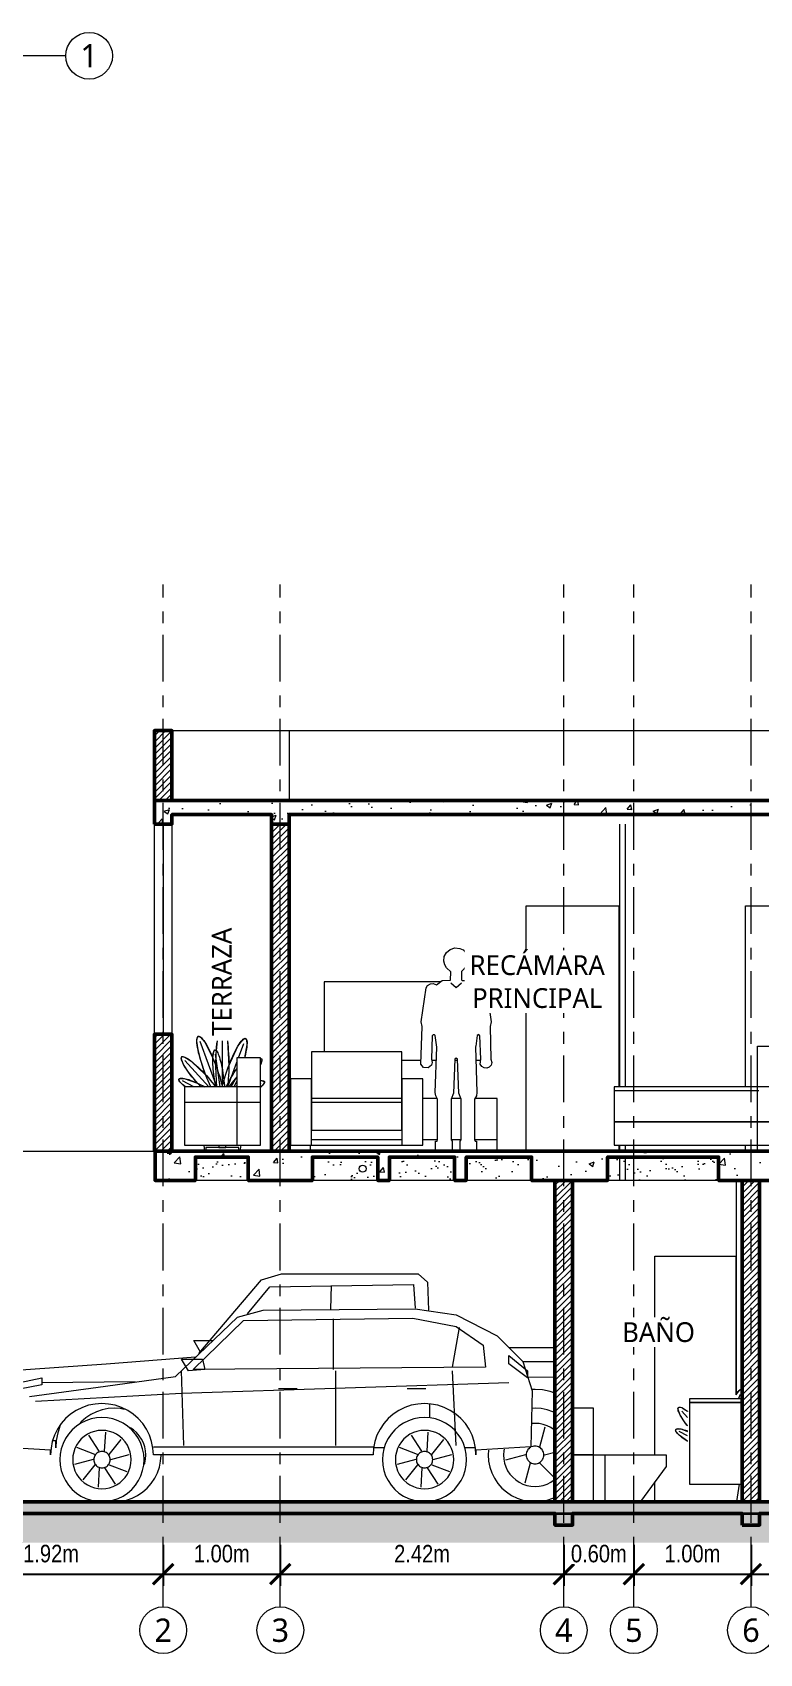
# Model space of a CAD drawing. Header units: metres. Extents: x 28.9 to 123.7, y -14.9 to 30.2.
# Drawn here: x 43.17 to 49.4, y -13.8 to 0.08 of the extents above; entities that cross this region are included whole.
import ezdxf
from ezdxf.enums import TextEntityAlignment as Align

# ---------------------------------------------------------------- set-up
doc = ezdxf.new("R2010")
doc.units = ezdxf.units.M
doc.linetypes.add('EJE', pattern=[0.6, 0.4, -0.08, 0, -0.12])
for name, color, linetype, lineweight in [('002_EjesVerticales', 8, 'EJE', 9), ('003_EjesHorizontales', 8, 'EJE', 9), ('007_Textos', 7, 'Continuous', 18), ('008_Cotas', 8, 'Continuous', 13), ('013_Cortes', 7, 'Continuous', 50), ('014_Achurados', 8, 'Continuous', 5), ('015_Proyeccion', 8, 'Continuous', 13), ('018_Terreno', 7, 'Continuous', 35), ('019_Entourage', 8, 'Continuous', 13), ('020_Barandales', 8, 'Continuous', 18), ('021_Muebles_Corte', 8, 'Continuous', 13)]:
    doc.layers.add(name, color=color, linetype=linetype, lineweight=lineweight)
doc.styles.add('OpenSans', font='OpenSans-Regular.ttf')
doc.styles.add('OpenSansCondensed-Light', font='OpenSansCondensed-Light.ttf')
doc.dimstyles.new('EZDXF', dxfattribs={"dimtxt": 0.25, "dimasz": 0.175, "dimexe": 0.375, "dimexo": 0.125, "dimgap": 0.1, "dimtad": 1, "dimzin": 4, "dimtxsty": 'OpenSansCondensed-Light', "dimblk": 'ARCHTICK', "dimcen": 2.5, "dimazin": 1, "dimtfac": 0.5, "dimtmove": 2, "dimatfit": 3})

# ---------------------------------------------------------------- blocks, each defined once
blk = doc.blocks.new('EJE')
at = {"color": 0, "linetype": 'Continuous'}
blk.add_circle((0, 0), 0.2, dxfattribs=at)
at = {"color": 0, "style": 'OpenSans'}
blk.add_attdef('EJE', text='', height=0.2, dxfattribs=at).set_placement((0, 0), align=Align.MIDDLE_CENTER)
blk = doc.blocks.new('_ARCHTICK')
at = {"color": 0, "linetype": 'ByBlock', "const_width": 0.15}
blk.add_lwpolyline([(-0.5, -0.5), (0.5, 0.5)], dxfattribs=at)
blk = doc.blocks.new('*D140')
at = {"color": 0, "transparency": 16777216}
for p, q in [((42.375, -12.87), (42.375, -13.22)), ((44.294, -12.87), (44.294, -13.22)), ((42.375, -13.12), (44.294, -13.12))]:
    blk.add_line(p, q, dxfattribs=at)
at = {"layer": 'Defpoints', "transparency": 16777216}
for p in [(42.375, -12.82), (44.294, -12.82), (42.375, -13.12)]:
    blk.add_point(p, dxfattribs=at)
at = {"layer": '008_Cotas', "color": 0, "transparency": 16777216, "xscale": 0.175, "yscale": 0.175, "rotation": 180}
blk.add_blockref('_ARCHTICK', (42.375, -13.12), dxfattribs=at)
at = {"layer": '008_Cotas', "color": 0, "transparency": 16777216, "xscale": 0.175, "yscale": 0.175}
blk.add_blockref('_ARCHTICK', (44.294, -13.12), dxfattribs=at)
at = {"layer": '008_Cotas', "color": 0, "transparency": 16777216, "insert": (43.3345, -12.945), "char_height": 0.15, "attachment_point": 5, "style": 'OpenSansCondensed-Light', "bg_fill": 3, "box_fill_scale": 1.1, "bg_fill_color": 0, "bg_fill_transparency": 0}
blk.add_mtext('1.92m', dxfattribs=at)
blk = doc.blocks.new('*D75')
at = {"color": 0, "transparency": 16777216}
for p, q in [((44.294, -12.87), (44.294, -13.22)), ((45.296, -12.87), (45.296, -13.22)), ((44.294, -13.12), (45.296, -13.12))]:
    blk.add_line(p, q, dxfattribs=at)
at = {"layer": 'Defpoints', "transparency": 16777216}
for p in [(44.294, -12.82), (45.296, -12.82), (44.294, -13.12)]:
    blk.add_point(p, dxfattribs=at)
at = {"layer": '008_Cotas', "color": 0, "transparency": 16777216, "xscale": 0.175, "yscale": 0.175, "rotation": 180}
blk.add_blockref('_ARCHTICK', (44.294, -13.12), dxfattribs=at)
at = {"layer": '008_Cotas', "color": 0, "transparency": 16777216, "xscale": 0.175, "yscale": 0.175}
blk.add_blockref('_ARCHTICK', (45.296, -13.12), dxfattribs=at)
at = {"layer": '008_Cotas', "color": 0, "transparency": 16777216, "insert": (44.795, -12.945), "char_height": 0.15, "attachment_point": 5, "style": 'OpenSansCondensed-Light', "bg_fill": 3, "box_fill_scale": 1.1, "bg_fill_color": 0, "bg_fill_transparency": 0}
blk.add_mtext('1.00m', dxfattribs=at)
blk = doc.blocks.new('*D76')
at = {"color": 0, "transparency": 16777216}
for p, q in [((45.296, -12.87), (45.296, -13.22)), ((47.721, -12.87), (47.721, -13.22)), ((45.296, -13.12), (47.721, -13.12))]:
    blk.add_line(p, q, dxfattribs=at)
at = {"layer": 'Defpoints', "transparency": 16777216}
for p in [(45.296, -12.82), (47.721, -12.82), (45.296, -13.12)]:
    blk.add_point(p, dxfattribs=at)
at = {"layer": '008_Cotas', "color": 0, "transparency": 16777216, "xscale": 0.175, "yscale": 0.175, "rotation": 180}
blk.add_blockref('_ARCHTICK', (45.296, -13.12), dxfattribs=at)
at = {"layer": '008_Cotas', "color": 0, "transparency": 16777216, "xscale": 0.175, "yscale": 0.175}
blk.add_blockref('_ARCHTICK', (47.721, -13.12), dxfattribs=at)
at = {"layer": '008_Cotas', "color": 0, "transparency": 16777216, "insert": (46.5085, -12.945), "char_height": 0.15, "attachment_point": 5, "style": 'OpenSansCondensed-Light', "bg_fill": 3, "box_fill_scale": 1.1, "bg_fill_color": 0, "bg_fill_transparency": 0}
blk.add_mtext('2.42m', dxfattribs=at)
blk = doc.blocks.new('*D77')
at = {"color": 0, "transparency": 16777216}
for p, q in [((47.721, -12.87), (47.721, -13.22)), ((48.321, -12.87), (48.321, -13.22)), ((47.721, -13.12), (48.321, -13.12))]:
    blk.add_line(p, q, dxfattribs=at)
at = {"layer": 'Defpoints', "transparency": 16777216}
blk.add_point((47.721, -13.12), dxfattribs=at)
at = {"layer": '008_Cotas', "color": 0, "transparency": 16777216, "xscale": 0.175, "yscale": 0.175, "rotation": 180}
blk.add_blockref('_ARCHTICK', (47.721, -13.12), dxfattribs=at)
at = {"layer": '008_Cotas', "color": 0, "transparency": 16777216, "xscale": 0.175, "yscale": 0.175}
blk.add_blockref('_ARCHTICK', (48.321, -13.12), dxfattribs=at)
at = {"layer": '008_Cotas', "color": 0, "transparency": 16777216, "insert": (48.021, -12.945), "char_height": 0.15, "attachment_point": 5, "style": 'OpenSansCondensed-Light', "bg_fill": 3, "box_fill_scale": 1.1, "bg_fill_color": 0, "bg_fill_transparency": 0}
blk.add_mtext('0.60m', dxfattribs=at)
at = {"layer": 'Defpoints', "transparency": 16777216}
for p in [(47.721, -12.82), (48.321, -12.82)]:
    blk.add_point(p, dxfattribs=at)
blk = doc.blocks.new('*D78')
at = {"color": 0, "transparency": 16777216}
for p, q in [((48.321, -12.87), (48.321, -13.22)), ((49.323, -12.87), (49.323, -13.22)), ((48.321, -13.12), (49.323, -13.12))]:
    blk.add_line(p, q, dxfattribs=at)
at = {"layer": 'Defpoints', "transparency": 16777216}
for p in [(48.321, -12.82), (49.323, -12.82), (48.321, -13.12)]:
    blk.add_point(p, dxfattribs=at)
at = {"layer": '008_Cotas', "color": 0, "transparency": 16777216, "xscale": 0.175, "yscale": 0.175, "rotation": 180}
blk.add_blockref('_ARCHTICK', (48.321, -13.12), dxfattribs=at)
at = {"layer": '008_Cotas', "color": 0, "transparency": 16777216, "xscale": 0.175, "yscale": 0.175}
blk.add_blockref('_ARCHTICK', (49.323, -13.12), dxfattribs=at)
at = {"layer": '008_Cotas', "color": 0, "transparency": 16777216, "insert": (48.822, -12.945), "char_height": 0.15, "attachment_point": 5, "style": 'OpenSansCondensed-Light', "bg_fill": 3, "box_fill_scale": 1.1, "bg_fill_color": 0, "bg_fill_transparency": 0}
blk.add_mtext('1.00m', dxfattribs=at)
blk = doc.blocks.new('*D79')
at = {"color": 0, "transparency": 16777216}
for p, q in [((49.323, -12.87), (49.323, -13.22)), ((50.246, -12.87), (50.246, -13.22)), ((49.323, -13.12), (50.246, -13.12))]:
    blk.add_line(p, q, dxfattribs=at)
at = {"layer": 'Defpoints', "transparency": 16777216}
for p in [(49.323, -12.82), (50.246, -12.82), (49.323, -13.12)]:
    blk.add_point(p, dxfattribs=at)
at = {"layer": '008_Cotas', "color": 0, "transparency": 16777216, "xscale": 0.175, "yscale": 0.175, "rotation": 180}
blk.add_blockref('_ARCHTICK', (49.323, -13.12), dxfattribs=at)
at = {"layer": '008_Cotas', "color": 0, "transparency": 16777216, "xscale": 0.175, "yscale": 0.175}
blk.add_blockref('_ARCHTICK', (50.246, -13.12), dxfattribs=at)
at = {"layer": '008_Cotas', "color": 0, "transparency": 16777216, "insert": (49.7845, -12.945), "char_height": 0.15, "attachment_point": 5, "style": 'OpenSansCondensed-Light', "bg_fill": 3, "box_fill_scale": 1.1, "bg_fill_color": 0, "bg_fill_transparency": 0}
blk.add_mtext('0.92m', dxfattribs=at)

msp = doc.modelspace()

# ---------------------------------------------------------------- hatches: boundary and pattern name
at = {"layer": '014_Achurados'}
h = msp.add_hatch(dxfattribs=at)
h.set_pattern_fill('ANSI31', scale=0.012)
h.paths.add_polyline_path([(44.369, -6.5), (44.219, -6.5), (44.219, -5.9), (44.369, -5.9)])
h = msp.add_hatch(dxfattribs=at)
h.set_pattern_fill('AR-CONC', scale=0.0025)
h.paths.add_polyline_path([(44.219, -6.7), (44.219, -6.5), (50.321, -6.5), (50.321, -6.7), (50.171, -6.7), (50.171, -6.62), (45.371, -6.62), (45.371, -6.7), (45.221, -6.7), (45.221, -6.62), (44.369, -6.62), (44.369, -6.7)])
h = msp.add_hatch(dxfattribs=at)
h.set_pattern_fill('ANSI31', scale=0.012)
h.paths.add_polyline_path([(45.371, -9.5), (45.221, -9.5), (45.221, -6.7), (45.371, -6.7)])
h = msp.add_hatch(dxfattribs=at)
h.set_pattern_fill('ANSI31', scale=0.012)
h.paths.add_polyline_path([(44.369, -9.5), (44.219, -9.5), (44.219, -8.5), (44.369, -8.5)])
h = msp.add_hatch(dxfattribs=at)
h.set_pattern_fill('AR-CONC', scale=0.0025)
h.paths.add_polyline_path([(46.13, -9.75), (46.13, -9.55), (45.571, -9.55), (45.571, -9.75), (45.021, -9.75), (45.021, -9.55), (44.569, -9.55), (44.569, -9.75), (44.225, -9.75), (44.225, -9.5), (50.32, -9.5), (50.32, -9.75), (49.971, -9.75), (49.971, -9.55), (49.97, -9.55), (49.97, -9.75), (49.597, -9.75), (49.597, -9.55), (49.596, -9.55), (49.596, -9.75), (49.046, -9.75), (49.046, -9.55), (48.096, -9.55), (48.096, -9.75), (47.446, -9.75), (47.446, -9.55), (46.887, -9.55), (46.887, -9.75), (46.787, -9.75), (46.787, -9.55), (46.23, -9.55), (46.23, -9.75)])
h = msp.add_hatch(dxfattribs=at)
h.set_pattern_fill('AR-SAND', scale=0.004)
h.paths.add_polyline_path([(45.02, -9.75), (44.57, -9.75), (44.57, -9.55), (45.02, -9.55)])
h = msp.add_hatch(dxfattribs=at)
h.set_pattern_fill('AR-SAND', scale=0.004)
h.paths.add_polyline_path([(45.572, -9.75), (45.572, -9.55), (46.13, -9.55), (46.13, -9.75)])
h = msp.add_hatch(dxfattribs=at)
h.set_pattern_fill('AR-SAND', scale=0.004)
h.paths.add_polyline_path([(46.23, -9.75), (46.23, -9.55), (46.787, -9.55), (46.787, -9.75)])
h = msp.add_hatch(dxfattribs=at)
h.set_pattern_fill('AR-SAND', scale=0.004)
h.paths.add_polyline_path([(46.887, -9.75), (46.887, -9.55), (47.445, -9.55), (47.445, -9.75)])
h = msp.add_hatch(dxfattribs=at)
h.set_pattern_fill('AR-SAND', scale=0.004)
h.paths.add_polyline_path([(48.097, -9.75), (48.097, -9.55), (49.045, -9.55), (49.045, -9.75)])
h = msp.add_hatch(dxfattribs=at)
h.set_pattern_fill('ANSI31', scale=0.012)
h.paths.add_polyline_path([(47.796, -12.5), (47.646, -12.5), (47.646, -9.75), (47.796, -9.75)])
h = msp.add_hatch(dxfattribs=at)
h.set_pattern_fill('ANSI31', scale=0.012)
h.paths.add_polyline_path([(49.246, -12.5), (49.246, -9.75), (49.396, -9.75), (49.396, -12.5)])
h = msp.add_hatch(dxfattribs=at)
h.set_pattern_fill('AR-CONC', scale=0.0025)
h.paths.add_polyline_path([(49.246, -12.7), (49.246, -12.6), (47.796, -12.6), (47.796, -12.7), (47.646, -12.7), (47.646, -12.6), (42.3, -12.6), (42.3, -12.5), (66.821, -12.5), (66.821, -12.6), (49.396, -12.6), (49.396, -12.7)])
h = msp.add_hatch(dxfattribs=at)
h.set_pattern_fill('EARTH', scale=0.016, angle=45)
h.paths.add_polyline_path([(66.821, -12.85), (42.3, -12.85), (42.3, -12.6), (47.646, -12.6), (47.646, -12.7), (47.796, -12.7), (47.796, -12.6), (49.246, -12.6), (49.246, -12.7), (49.396, -12.7), (49.396, -12.6), (66.821, -12.6)])

# ---------------------------------------------------------------- linework, layer by layer
at = {"layer": '002_EjesVerticales'}
msp.add_line((43.46, -0.125), (29.26, -0.125), dxfattribs=at)
at = {"layer": '003_EjesHorizontales'}
for p, q in [((44.294, -13.4), (44.294, -4.65)), ((45.296, -13.4), (45.296, -4.65)), ((47.721, -13.4), (47.721, -4.65)), ((48.321, -13.4), (48.321, -4.65)), ((49.323, -13.4), (49.323, -4.65))]:
    msp.add_line(p, q, dxfattribs=at)
at = {"layer": '007_Textos'}
msp.add_circle((46, -9.65), 0.03, dxfattribs=at)
at = {"layer": '013_Cortes'}
for points in [[(44.369, -6.5), (44.219, -6.5), (44.219, -5.9), (44.369, -5.9), (44.369, -6.5)], [(44.219, -6.7), (44.219, -6.5), (50.321, -6.5), (50.321, -6.7), (50.171, -6.7), (50.171, -6.62), (45.371, -6.62), (45.371, -6.7), (45.221, -6.7), (45.221, -6.62), (44.369, -6.62), (44.369, -6.7), (44.219, -6.7)], [(45.371, -9.5), (45.221, -9.5), (45.221, -6.7), (45.371, -6.7), (45.371, -9.5)], [(44.369, -9.5), (44.219, -9.5), (44.219, -8.5), (44.369, -8.5), (44.369, -9.5)], [(47.796, -12.5), (47.646, -12.5), (47.646, -9.75), (47.796, -9.75), (47.796, -12.5)], [(49.246, -12.5), (49.246, -9.75), (49.396, -9.75), (49.396, -12.5), (49.246, -12.5)], [(49.246, -12.7), (49.246, -12.6), (47.796, -12.6), (47.796, -12.7), (47.646, -12.7), (47.646, -12.6), (42.3, -12.6), (42.3, -12.5), (66.821, -12.5), (66.821, -12.6), (49.396, -12.6), (49.396, -12.7), (49.246, -12.7)]]:
    msp.add_lwpolyline(points, close=True, dxfattribs=at)
msp.add_lwpolyline([(49.596, -9.75), (49.046, -9.75), (49.046, -9.55), (48.096, -9.55), (48.096, -9.75), (47.446, -9.75), (47.446, -9.55), (46.887, -9.55), (46.887, -9.75), (46.787, -9.75), (46.787, -9.55), (46.23, -9.55), (46.23, -9.75), (46.13, -9.75), (46.13, -9.75), (46.13, -9.55), (45.571, -9.55), (45.571, -9.75), (45.021, -9.75), (45.021, -9.55), (44.569, -9.55), (44.569, -9.75), (44.225, -9.75), (44.225, -9.5), (50.32, -9.5)], dxfattribs=at)
at = {"layer": '013_Cortes', "lineweight": 18}
for points in [[(45.02, -9.75), (44.57, -9.75), (44.57, -9.55), (45.02, -9.55), (45.02, -9.75)], [(45.572, -9.75), (45.572, -9.55), (46.13, -9.55), (46.13, -9.75), (45.572, -9.75)], [(46.23, -9.75), (46.23, -9.55), (46.787, -9.55), (46.787, -9.75), (46.23, -9.75)], [(46.887, -9.75), (46.887, -9.55), (47.445, -9.55), (47.445, -9.75), (46.887, -9.75)], [(48.097, -9.75), (48.097, -9.55), (49.045, -9.55), (49.045, -9.75), (48.097, -9.75)]]:
    msp.add_lwpolyline(points, close=True, dxfattribs=at)
at = {"layer": '015_Proyeccion'}
for p, q in [((44.37, -5.9), (45.375, -5.9)), ((45.375, -5.9), (52.405, -5.9)), ((45.375, -6.499), (45.375, -5.9)), ((44.22, -8.499), (44.22, -6.701)), ((44.295, -8.499), (44.295, -6.701)), ((44.37, -8.499), (44.37, -6.7)), ((45.375, -9.499), (45.375, -6.7)), ((48.2, -8.95), (48.2, -6.7)), ((48.25, -8.95), (48.25, -6.7)), ((47.4, -9.499), (47.4, -7.4)), ((47.4, -7.4), (48.195, -7.4)), ((48.195, -8.95), (48.195, -7.4)), ((49.275, -8.95), (49.275, -7.4)), ((49.275, -7.4), (50.12, -7.4)), ((42.3, -9.5), (44.215, -9.5)), ((44.22, -9.75), (44.22, -9.501)), ((48.195, -9.499), (48.195, -9.45)), ((48.2, -9.499), (48.2, -9.45)), ((48.2, -9.75), (48.2, -9.551)), ((48.25, -9.499), (48.25, -9.45)), ((48.25, -9.75), (48.25, -9.551)), ((49.275, -9.499), (49.275, -9.45)), ((47.8, -11.7), (47.8, -9.751)), ((49.2, -11.578), (49.2, -9.751)), ((48.5, -12.1), (48.5, -10.4)), ((48.5, -10.4), (49.195, -10.4)), ((49.195, -11.585), (49.195, -10.4)), ((48.5, -12.499), (48.5, -12.331))]:
    msp.add_line(p, q, dxfattribs=at)
at = {"layer": '018_Terreno'}
msp.add_line((41.5, -12.6), (67.621, -12.6), dxfattribs=at)
at = {"layer": '019_Entourage'}
for p, q in [((44.753, -8.95), (44.611, -8.561)), ((44.8, -8.95), (44.8, -8.491)), ((44.938, -8.7), (44.983, -8.579)), ((44.683, -8.95), (44.48, -8.724)), ((44.782, -8.95), (44.742, -8.67)), ((44.847, -8.95), (44.925, -8.737)), ((44.875, -8.95), (44.925, -8.863)), ((44.556, -8.95), (44.459, -8.899)), ((44.636, -8.942), (44.651, -8.95)), ((44.917, -8.95), (44.925, -8.941)), ((44.925, -8.943), (44.92, -8.95)), ((45.125, -8.921), (45.131, -8.919)), ((44.65, -9.499), (44.643, -9.45)), ((44.957, -9.45), (44.95, -9.499)), ((49.217, -11.62), (49.233, -11.579)), ((48.78, -11.78), (48.73, -11.724)), ((48.78, -11.936), (48.709, -11.899)), ((49.221, -12.35), (49.2, -12.499))]:
    msp.add_line(p, q, dxfattribs=at)
for points in [[(46.497, -8.755), (46.509, -8.433), (46.501, -8.393), (46.543, -8.102), (46.554, -8.083), (46.581, -8.067), (46.603, -8.066), (46.632, -8.075), (46.68, -8.04), (46.752, -8.036), (46.755, -7.964), (46.719, -7.932), (46.703, -7.905), (46.695, -7.875), (46.699, -7.835), (46.719, -7.799), (46.75, -7.773), (46.789, -7.761), (46.831, -7.765), (46.859, -7.778), (46.881, -7.799), (46.897, -7.825), (46.905, -7.855), (46.903, -7.886), (46.892, -7.915), (46.846, -7.963), (46.846, -8.033), (46.856, -8.04), (46.92, -8.04), (46.968, -8.075), (46.997, -8.066), (47.019, -8.067), (47.038, -8.076), (47.052, -8.092), (47.059, -8.113), (47.099, -8.393), (47.091, -8.433), (47.098, -8.713), (47.105, -8.74), (47.099, -8.764), (47.083, -8.781), (47.064, -8.789), (47.04, -8.788), (47.019, -8.775), (47.007, -8.755), (47.011, -8.713), (47.004, -8.513), (46.995, -8.502), (46.98, -8.51), (46.97, -8.6), (46.965, -8.608), (46.978, -8.997), (46.973, -9.027), (46.958, -9.055), (46.958, -9.403), (46.963, -9.413), (46.975, -9.415), (46.975, -9.499)], [(46.755, -8.06), (46.8, -8.1), (46.845, -8.06)], [(44.485, -8.95), (44.458, -8.93), (44.435, -8.906), (44.428, -8.887), (44.437, -8.877), (44.472, -8.877), (44.586, -8.917), (44.511, -8.825), (44.468, -8.759), (44.449, -8.712), (44.449, -8.698), (44.457, -8.691), (44.48, -8.695), (44.529, -8.726), (44.657, -8.846), (44.618, -8.734), (44.592, -8.634), (44.583, -8.558), (44.584, -8.534), (44.595, -8.516), (44.614, -8.523), (44.651, -8.568), (44.719, -8.702), (44.727, -8.646), (44.737, -8.634), (44.749, -8.641), (44.757, -8.557), (44.774, -8.478), (44.795, -8.442), (44.811, -8.446), (44.826, -8.478), (44.843, -8.557), (44.855, -8.769), (44.933, -8.601), (44.971, -8.549), (44.993, -8.534), (45.007, -8.544), (45.01, -8.591), (44.988, -8.7)], [(44.756, -8.95), (44.754, -8.938), (44.751, -8.911), (44.749, -8.882), (44.747, -8.853), (44.746, -8.822), (44.745, -8.791), (44.745, -8.76), (44.745, -8.729), (44.746, -8.698), (44.747, -8.667), (44.749, -8.638), (44.751, -8.609), (44.754, -8.582), (44.757, -8.557), (44.761, -8.534), (44.765, -8.513), (44.769, -8.494), (44.774, -8.478), (44.779, -8.464), (44.784, -8.454), (44.789, -8.446), (44.795, -8.442), (44.8, -8.44), (44.805, -8.442), (44.811, -8.446), (44.816, -8.454), (44.821, -8.464), (44.826, -8.478), (44.831, -8.494), (44.835, -8.513), (44.839, -8.534), (44.843, -8.557), (44.846, -8.582), (44.849, -8.609), (44.851, -8.638), (44.853, -8.667), (44.854, -8.698), (44.855, -8.729), (44.855, -8.76)], [(44.701, -8.95), (44.7, -8.948), (44.689, -8.923), (44.678, -8.898), (44.667, -8.872), (44.656, -8.844), (44.646, -8.817), (44.636, -8.789), (44.627, -8.762), (44.618, -8.734), (44.61, -8.708), (44.603, -8.682), (44.597, -8.657), (44.592, -8.634), (44.588, -8.612), (44.585, -8.592), (44.583, -8.574), (44.583, -8.558), (44.583, -8.545), (44.584, -8.534), (44.587, -8.525), (44.59, -8.519), (44.595, -8.516), (44.6, -8.516), (44.607, -8.518), (44.614, -8.523), (44.622, -8.53), (44.631, -8.541), (44.641, -8.553), (44.651, -8.568), (44.661, -8.585), (44.672, -8.605), (44.683, -8.626), (44.695, -8.649), (44.706, -8.673), (44.717, -8.698), (44.728, -8.725), (44.739, -8.752), (44.749, -8.779)], [(44.8, -8.95), (44.801, -8.943), (44.807, -8.919), (44.813, -8.894), (44.821, -8.869), (44.829, -8.842), (44.838, -8.815), (44.848, -8.789), (44.857, -8.762), (44.868, -8.736), (44.879, -8.71), (44.889, -8.686), (44.9, -8.662), (44.911, -8.64), (44.922, -8.62), (44.933, -8.601), (44.943, -8.585), (44.953, -8.57), (44.962, -8.558), (44.971, -8.549), (44.979, -8.541), (44.986, -8.537), (44.993, -8.534), (44.998, -8.535), (45.003, -8.538), (45.007, -8.544), (45.009, -8.552), (45.011, -8.563), (45.011, -8.576), (45.01, -8.591), (45.009, -8.609), (45.006, -8.628), (45.002, -8.649), (44.997, -8.672), (44.992, -8.696), (44.99, -8.7)], [(46.625, -9.499), (46.625, -9.415), (46.637, -9.413), (46.642, -9.403), (46.642, -9.056), (46.627, -9.027), (46.622, -8.998), (46.636, -8.609), (46.62, -8.511), (46.614, -8.503), (46.603, -8.503), (46.596, -8.512), (46.589, -8.713), (46.595, -8.74), (46.589, -8.763), (46.56, -8.788), (46.522, -8.784), (46.497, -8.755)], [(44.617, -8.95), (44.606, -8.939), (44.589, -8.92), (44.572, -8.901), (44.556, -8.882), (44.54, -8.863), (44.525, -8.844), (44.511, -8.825), (44.498, -8.807), (44.487, -8.79), (44.477, -8.774), (44.468, -8.759), (44.461, -8.745), (44.455, -8.732), (44.451, -8.721), (44.449, -8.712), (44.448, -8.704), (44.449, -8.698), (44.452, -8.694), (44.457, -8.691), (44.463, -8.691), (44.47, -8.692), (44.48, -8.695), (44.49, -8.701), (44.502, -8.708), (44.515, -8.716), (44.529, -8.726), (44.544, -8.738), (44.56, -8.752), (44.577, -8.766), (44.594, -8.782), (44.611, -8.799), (44.629, -8.816), (44.646, -8.835), (44.663, -8.853)], [(44.745, -8.95), (44.744, -8.948), (44.74, -8.927), (44.736, -8.906), (44.732, -8.885), (44.729, -8.863), (44.726, -8.841), (44.724, -8.819), (44.722, -8.798), (44.72, -8.777), (44.719, -8.757), (44.718, -8.738), (44.718, -8.72), (44.719, -8.704), (44.719, -8.688), (44.721, -8.675), (44.722, -8.663), (44.725, -8.653), (44.727, -8.646), (44.73, -8.64), (44.734, -8.636), (44.737, -8.634), (44.741, -8.635), (44.746, -8.638), (44.75, -8.642), (44.755, -8.649), (44.76, -8.658), (44.765, -8.669), (44.77, -8.681), (44.775, -8.696), (44.779, -8.712), (44.784, -8.729), (44.789, -8.747), (44.793, -8.767), (44.798, -8.787), (44.801, -8.808), (44.805, -8.83), (44.808, -8.852)], [(45.125, -8.706), (45.137, -8.713), (45.132, -8.746), (45.125, -8.76)], [(45.125, -8.706), (45.13, -8.706), (45.135, -8.708), (45.137, -8.713), (45.139, -8.719), (45.138, -8.726), (45.136, -8.735), (45.132, -8.746), (45.127, -8.758), (45.125, -8.762)], [(46.835, -9.499), (46.835, -9.415), (46.842, -9.404), (46.842, -9.056), (46.822, -9.003), (46.812, -8.714), (46.801, -8.703), (46.788, -8.714), (46.778, -9.003), (46.758, -9.056), (46.758, -9.404), (46.765, -9.415), (46.765, -9.499)], [(44.481, -8.95), (44.481, -8.95), (44.469, -8.94), (44.458, -8.93), (44.449, -8.922), (44.441, -8.913), (44.435, -8.906), (44.431, -8.899), (44.429, -8.892), (44.428, -8.887), (44.429, -8.883), (44.432, -8.879), (44.437, -8.877), (44.443, -8.876), (44.451, -8.875), (44.461, -8.876), (44.472, -8.877), (44.485, -8.88), (44.498, -8.884), (44.513, -8.888), (44.529, -8.894), (44.546, -8.9), (44.563, -8.907), (44.581, -8.915), (44.599, -8.923), (44.617, -8.932), (44.636, -8.942)], [(44.663, -8.853), (44.68, -8.872), (44.696, -8.892), (44.712, -8.911), (44.727, -8.93), (44.741, -8.948), (44.742, -8.95)], [(44.749, -8.779), (44.759, -8.807), (44.768, -8.835), (44.777, -8.862), (44.784, -8.889), (44.791, -8.914), (44.797, -8.939), (44.8, -8.95)], [(44.808, -8.852), (44.811, -8.873), (44.814, -8.895), (44.816, -8.917), (44.817, -8.937), (44.818, -8.95)], [(44.832, -8.95), (44.833, -8.949), (44.841, -8.932), (44.851, -8.914), (44.86, -8.896), (44.87, -8.878), (44.881, -8.86), (44.892, -8.843), (44.902, -8.826), (44.913, -8.81), (44.924, -8.795), (44.925, -8.793)], [(44.855, -8.76), (44.855, -8.791), (44.854, -8.822), (44.853, -8.853), (44.851, -8.882), (44.849, -8.911), (44.846, -8.938), (44.844, -8.95)], [(44.857, -8.95), (44.869, -8.934), (44.883, -8.916), (44.898, -8.898), (44.914, -8.879), (44.925, -8.867)], [(44.925, -8.892), (44.92, -8.905), (44.909, -8.929), (44.899, -8.95)], [(45.125, -8.897), (45.129, -8.896), (45.16, -8.905), (45.153, -8.927), (45.125, -8.953)], [(45.125, -8.896), (45.129, -8.896), (45.138, -8.896), (45.146, -8.897), (45.152, -8.898), (45.157, -8.901), (45.16, -8.905), (45.161, -8.909), (45.16, -8.914), (45.158, -8.92), (45.153, -8.927), (45.148, -8.934), (45.14, -8.942), (45.131, -8.95), (45.125, -8.955)], [(44.6, -11.231), (45.135, -10.6), (45.305, -10.55), (46.475, -10.55), (46.555, -10.62), (46.564, -10.861)], [(45.014, -10.892), (45.205, -10.66), (46.435, -10.64), (46.449, -10.845)], [(45.728, -10.851), (45.735, -10.65)], [(43.15, -11.6), (43.8, -11.51), (44.4, -11.43), (44.93, -10.92), (45.15, -10.86), (46.45, -10.85), (46.8, -10.9), (47.15, -11.08), (47.37, -11.3), (47.45, -11.55), (47.44, -12.03), (46.97, -12.06), (46.97, -12.1), (46.966, -12.043), (46.955, -11.986), (46.937, -11.932), (46.911, -11.88), (46.879, -11.832), (46.841, -11.789), (46.798, -11.751), (46.75, -11.719), (46.698, -11.693), (46.644, -11.675), (46.587, -11.664), (46.53, -11.66), (46.473, -11.664), (46.416, -11.675), (46.362, -11.693), (46.31, -11.719), (46.262, -11.751), (46.219, -11.789), (46.181, -11.832), (46.149, -11.88), (46.123, -11.932), (46.105, -11.986), (46.094, -12.043), (46.09, -12.1), (46.09, -12.1), (44.21, -12.1), (44.21, -12.1), (44.206, -12.043), (44.195, -11.986), (44.177, -11.932), (44.151, -11.88), (44.119, -11.832), (44.081, -11.789), (44.038, -11.751), (43.99, -11.719), (43.938, -11.693), (43.884, -11.675), (43.827, -11.664), (43.77, -11.66), (43.713, -11.664), (43.656, -11.675), (43.602, -11.693), (43.55, -11.719), (43.502, -11.751), (43.459, -11.789), (43.421, -11.832), (43.389, -11.88), (43.363, -11.932), (43.345, -11.986), (43.334, -12.043), (43.33, -12.1), (43.33, -12.06), (42.85, -12.03)], [(44.55, -11.37), (44.98, -10.95), (46.43, -10.93), (46.8, -11), (47.03, -11.16), (47.05, -11.35), (44.55, -11.37)], [(45.75, -11.37), (45.75, -10.935)], [(46.77, -11.35), (46.83, -11.01)], [(44.612, -11.219), (44.555, -11.12), (44.715, -11.12)], [(47.257, -11.18), (47.646, -11.18)], [(42.862, -11.784), (42.875, -11.5), (42.955, -11.38), (43.805, -11.32), (44.569, -11.26)], [(44.51, -11.38), (44.45, -11.28), (44.63, -11.28), (44.65, -11.37), (44.51, -11.38)], [(47.25, -11.25), (47.41, -11.38), (47.41, -11.44), (47.25, -11.32), (47.25, -11.25)], [(47.375, -11.3), (47.646, -11.3)], [(42.875, -11.52), (43.255, -11.44), (43.255, -11.5), (42.885, -11.57), (42.875, -11.52)], [(43.2, -11.64), (44.45, -11.57), (47.25, -11.48)], [(43.255, -11.48), (44.053, -11.471)], [(44.47, -12.02), (44.45, -11.38)], [(45.77, -12.02), (45.77, -11.38)], [(46.8, -12.02), (46.77, -11.38)], [(47.418, -11.434), (47.646, -11.432)], [(45.28, -11.53), (45.44, -11.53)], [(46.38, -11.53), (46.54, -11.53)], [(47.646, -11.571), (47.604, -11.557), (47.54, -11.544), (47.475, -11.54), (47.453, -11.541)], [(49.195, -11.585), (49.221, -11.549), (49.243, -11.534), (49.245, -11.536)], [(49.195, -11.582), (49.203, -11.57), (49.212, -11.558), (49.221, -11.549), (49.229, -11.541), (49.236, -11.537), (49.243, -11.534), (49.245, -11.535)], [(44.13, -12.14), (44.127, -12.093), (44.118, -12.047), (44.103, -12.002), (44.082, -11.96), (44.056, -11.921), (44.025, -11.885), (43.989, -11.854), (43.95, -11.828), (43.908, -11.807), (43.863, -11.792), (43.817, -11.783), (43.77, -11.78), (43.723, -11.783), (43.677, -11.792), (43.632, -11.807), (43.59, -11.828), (43.551, -11.854), (43.515, -11.885), (43.484, -11.921), (43.458, -11.96), (43.437, -12.002), (43.422, -12.047), (43.413, -12.093), (43.41, -12.14), (43.413, -12.187), (43.422, -12.233), (43.437, -12.278), (43.458, -12.32), (43.484, -12.359), (43.515, -12.395), (43.551, -12.426), (43.59, -12.452), (43.632, -12.473), (43.677, -12.488), (43.723, -12.497), (43.77, -12.5), (43.817, -12.497), (43.863, -12.488), (43.908, -12.473), (43.95, -12.452), (43.989, -12.426), (44.025, -12.395), (44.056, -12.359), (44.082, -12.32), (44.103, -12.278), (44.118, -12.233), (44.127, -12.187), (44.13, -12.14)], [(43.961, -11.71), (43.927, -11.703), (43.875, -11.7), (43.823, -11.703), (43.771, -11.714), (43.722, -11.73), (43.675, -11.754), (43.631, -11.783), (43.592, -11.817), (43.584, -11.826)], [(46.89, -12.14), (46.887, -12.093), (46.878, -12.047), (46.863, -12.002), (46.842, -11.96), (46.816, -11.921), (46.785, -11.885), (46.749, -11.854), (46.71, -11.828), (46.668, -11.807), (46.623, -11.792), (46.577, -11.783), (46.53, -11.78), (46.483, -11.783), (46.437, -11.792), (46.392, -11.807), (46.35, -11.828), (46.311, -11.854), (46.275, -11.885), (46.244, -11.921), (46.218, -11.96), (46.197, -12.002), (46.182, -12.047), (46.173, -12.093), (46.17, -12.14), (46.173, -12.187), (46.182, -12.233), (46.197, -12.278), (46.218, -12.32), (46.244, -12.359), (46.275, -12.395), (46.311, -12.426), (46.35, -12.452), (46.392, -12.473), (46.437, -12.488), (46.483, -12.497), (46.53, -12.5), (46.577, -12.497), (46.623, -12.488), (46.668, -12.473), (46.71, -12.452), (46.749, -12.426), (46.785, -12.395), (46.816, -12.359), (46.842, -12.32), (46.863, -12.278), (46.878, -12.233), (46.887, -12.187), (46.89, -12.14)], [(46.575, -11.778), (46.575, -11.668)], [(47.646, -11.739), (47.628, -11.73), (47.579, -11.714), (47.527, -11.703), (47.475, -11.7), (47.452, -11.702)], [(48.78, -11.85), (48.775, -11.844), (48.761, -11.825), (48.748, -11.807), (48.737, -11.79), (48.727, -11.774), (48.718, -11.759), (48.711, -11.745), (48.705, -11.732), (48.701, -11.721), (48.699, -11.712), (48.698, -11.704), (48.699, -11.698), (48.702, -11.694), (48.707, -11.691), (48.713, -11.691), (48.72, -11.692), (48.73, -11.695), (48.74, -11.701), (48.752, -11.708), (48.765, -11.716), (48.779, -11.726), (48.78, -11.727)], [(48.78, -11.848), (48.761, -11.825), (48.718, -11.759), (48.699, -11.712), (48.699, -11.698), (48.707, -11.691), (48.73, -11.695), (48.779, -11.726), (48.78, -11.727)], [(43.41, -11.857), (43.392, -11.911), (43.379, -11.975), (43.375, -12.04), (43.375, -11.98), (43.353, -11.979)], [(44.02, -12.14), (44.018, -12.107), (44.011, -12.075), (44.001, -12.044), (43.987, -12.015), (43.968, -11.988), (43.947, -11.963), (43.922, -11.942), (43.895, -11.923), (43.866, -11.909), (43.835, -11.899), (43.803, -11.892), (43.77, -11.89), (43.737, -11.892), (43.705, -11.899), (43.674, -11.909), (43.645, -11.923), (43.618, -11.942), (43.593, -11.963), (43.572, -11.988), (43.553, -12.015), (43.539, -12.044), (43.529, -12.075), (43.522, -12.107), (43.52, -12.14), (43.522, -12.173), (43.529, -12.205), (43.539, -12.236), (43.553, -12.265), (43.572, -12.292), (43.593, -12.317), (43.618, -12.338), (43.645, -12.357), (43.674, -12.371), (43.705, -12.381), (43.737, -12.388), (43.77, -12.39), (43.803, -12.388), (43.835, -12.381), (43.866, -12.371), (43.895, -12.357), (43.922, -12.338), (43.947, -12.317), (43.968, -12.292), (43.987, -12.265), (44.001, -12.236), (44.011, -12.205), (44.018, -12.173), (44.02, -12.14)], [(43.747, -12.069), (43.657, -11.931)], [(43.793, -12.069), (43.802, -11.905)], [(44.145, -12.1), (44.143, -12.065), (44.136, -12.03), (44.124, -11.997), (44.109, -11.965), (44.089, -11.936), (44.066, -11.909), (44.039, -11.886), (44.013, -11.868)], [(46.78, -12.14), (46.778, -12.107), (46.771, -12.075), (46.761, -12.044), (46.747, -12.015), (46.728, -11.988), (46.707, -11.963), (46.682, -11.942), (46.655, -11.923), (46.626, -11.909), (46.595, -11.899), (46.563, -11.892), (46.53, -11.89), (46.497, -11.892), (46.465, -11.899), (46.434, -11.909), (46.405, -11.923), (46.378, -11.942), (46.353, -11.963), (46.332, -11.988), (46.313, -12.015), (46.299, -12.044), (46.289, -12.075), (46.282, -12.107), (46.28, -12.14), (46.282, -12.173), (46.289, -12.205), (46.299, -12.236), (46.313, -12.265), (46.332, -12.292), (46.353, -12.317), (46.378, -12.338), (46.405, -12.357), (46.434, -12.371), (46.465, -12.381), (46.497, -12.388), (46.53, -12.39), (46.563, -12.388), (46.595, -12.381), (46.626, -12.371), (46.655, -12.357), (46.682, -12.338), (46.707, -12.317), (46.728, -12.292), (46.747, -12.265), (46.761, -12.236), (46.771, -12.205), (46.778, -12.173), (46.78, -12.14)], [(46.507, -12.069), (46.417, -11.931)], [(46.553, -12.069), (46.562, -11.905)], [(47.646, -11.892), (47.639, -11.886), (47.61, -11.866), (47.578, -11.851), (47.545, -11.839), (47.51, -11.832), (47.475, -11.83), (47.449, -11.832)], [(47.516, -12.03), (47.561, -11.858)], [(48.78, -11.984), (48.774, -11.98), (48.759, -11.97), (48.744, -11.96), (48.731, -11.95), (48.719, -11.94), (48.708, -11.93), (48.699, -11.922), (48.691, -11.913), (48.685, -11.906), (48.681, -11.899), (48.679, -11.892), (48.678, -11.887), (48.679, -11.883), (48.682, -11.879), (48.687, -11.877), (48.693, -11.876), (48.701, -11.875), (48.711, -11.876), (48.722, -11.877), (48.735, -11.88), (48.748, -11.884), (48.763, -11.888), (48.779, -11.894), (48.78, -11.894)], [(48.78, -11.983), (48.708, -11.93), (48.685, -11.906), (48.678, -11.887), (48.687, -11.877), (48.722, -11.877), (48.78, -11.898)], [(43.709, -12.096), (43.556, -12.037)], [(43.84, -12.14), (43.839, -12.131), (43.838, -12.122), (43.835, -12.113), (43.831, -12.105), (43.826, -12.097), (43.819, -12.091), (43.813, -12.084), (43.805, -12.079), (43.797, -12.075), (43.788, -12.072), (43.779, -12.071), (43.77, -12.07), (43.761, -12.071), (43.752, -12.072), (43.743, -12.075), (43.735, -12.079), (43.727, -12.084), (43.721, -12.091), (43.714, -12.097), (43.709, -12.105), (43.705, -12.113), (43.702, -12.122), (43.701, -12.131), (43.7, -12.14), (43.701, -12.149), (43.702, -12.158), (43.705, -12.167), (43.709, -12.175), (43.714, -12.183), (43.721, -12.189), (43.727, -12.196), (43.735, -12.201), (43.743, -12.205), (43.752, -12.208), (43.761, -12.209), (43.77, -12.21), (43.779, -12.209), (43.788, -12.208), (43.797, -12.205), (43.805, -12.201), (43.813, -12.196), (43.819, -12.189), (43.826, -12.183), (43.831, -12.175), (43.835, -12.167), (43.838, -12.158), (43.839, -12.149), (43.84, -12.14)], [(43.831, -12.096), (43.934, -11.968)], [(44.21, -12.03), (46.09, -12.03)], [(46.179, -12.04), (46.099, -12.04)], [(46.469, -12.096), (46.316, -12.037)], [(46.6, -12.14), (46.599, -12.131), (46.598, -12.122), (46.595, -12.113), (46.591, -12.105), (46.586, -12.097), (46.579, -12.091), (46.573, -12.084), (46.565, -12.079), (46.557, -12.075), (46.548, -12.072), (46.539, -12.071), (46.53, -12.07), (46.521, -12.071), (46.512, -12.072), (46.503, -12.075), (46.495, -12.079), (46.487, -12.084), (46.481, -12.091), (46.474, -12.097), (46.469, -12.105), (46.465, -12.113), (46.462, -12.122), (46.461, -12.131), (46.46, -12.14), (46.461, -12.149), (46.462, -12.158), (46.465, -12.167), (46.469, -12.175), (46.474, -12.183), (46.481, -12.189), (46.487, -12.196), (46.495, -12.201), (46.503, -12.205), (46.512, -12.208), (46.521, -12.209), (46.53, -12.21), (46.539, -12.209), (46.548, -12.208), (46.557, -12.205), (46.565, -12.201), (46.573, -12.196), (46.579, -12.189), (46.586, -12.183), (46.591, -12.175), (46.595, -12.167), (46.598, -12.158), (46.599, -12.149), (46.6, -12.14)], [(46.591, -12.096), (46.694, -11.968)], [(46.961, -12.04), (46.881, -12.04)], [(47.078, -12.058), (47.075, -12.1), (47.078, -12.152), (47.089, -12.204), (47.105, -12.253), (47.129, -12.3), (47.158, -12.344), (47.192, -12.383), (47.231, -12.417), (47.275, -12.446), (47.322, -12.47), (47.371, -12.486), (47.423, -12.497), (47.475, -12.5), (47.527, -12.497), (47.579, -12.486), (47.628, -12.47), (47.646, -12.461)], [(47.21, -12.05), (47.207, -12.065), (47.205, -12.1), (47.207, -12.135), (47.214, -12.17), (47.226, -12.203), (47.241, -12.235), (47.261, -12.264), (47.284, -12.291), (47.311, -12.314), (47.34, -12.334), (47.372, -12.349), (47.405, -12.361), (47.44, -12.368), (47.475, -12.37), (47.51, -12.368), (47.545, -12.361), (47.578, -12.349), (47.61, -12.334), (47.639, -12.314), (47.646, -12.308)], [(47.436, -12.035), (47.429, -12.04), (47.422, -12.047), (47.415, -12.054), (47.41, -12.062), (47.405, -12.071), (47.402, -12.08), (47.4, -12.09), (47.399, -12.1), (47.4, -12.11), (47.402, -12.12), (47.405, -12.129), (47.41, -12.138), (47.415, -12.146), (47.422, -12.153), (47.429, -12.16), (47.437, -12.165), (47.446, -12.17), (47.455, -12.173), (47.465, -12.175), (47.475, -12.176), (47.485, -12.175), (47.495, -12.173), (47.504, -12.17), (47.513, -12.165), (47.521, -12.16), (47.528, -12.153), (47.535, -12.146), (47.54, -12.138), (47.545, -12.129), (47.548, -12.12), (47.55, -12.11), (47.551, -12.1)], [(47.551, -12.1), (47.55, -12.09), (47.548, -12.08), (47.545, -12.071), (47.54, -12.062), (47.535, -12.054), (47.528, -12.047), (47.521, -12.04), (47.513, -12.035), (47.504, -12.03), (47.495, -12.027), (47.485, -12.025), (47.475, -12.024), (47.465, -12.025), (47.455, -12.027), (47.446, -12.03), (47.445, -12.031)], [(43.695, -12.14), (43.536, -12.183)], [(43.709, -12.184), (43.606, -12.312)], [(43.831, -12.184), (43.984, -12.243)], [(43.842, -12.498), (43.875, -12.5), (43.927, -12.497), (43.979, -12.486), (44.028, -12.47), (44.075, -12.446), (44.119, -12.417), (44.158, -12.383), (44.192, -12.344), (44.221, -12.3), (44.245, -12.253), (44.261, -12.204), (44.272, -12.152), (44.275, -12.105)], [(43.845, -12.14), (44.004, -12.097)], [(44.133, -12.179), (44.136, -12.17), (44.143, -12.135), (44.145, -12.1)], [(46.455, -12.14), (46.296, -12.183)], [(46.469, -12.184), (46.366, -12.312)], [(46.591, -12.184), (46.744, -12.243)], [(46.605, -12.14), (46.764, -12.097)], [(47.394, -12.1), (47.223, -12.146)], [(47.434, -12.17), (47.389, -12.342)], [(47.516, -12.17), (47.641, -12.296)], [(47.556, -12.1), (47.646, -12.076)], [(43.747, -12.211), (43.738, -12.375)], [(43.793, -12.211), (43.883, -12.349)], [(46.507, -12.211), (46.498, -12.375)], [(46.553, -12.211), (46.643, -12.349)]]:
    msp.add_lwpolyline(points, dxfattribs=at)
at = {"layer": '020_Barandales'}
for p, q in [((49.38, -9.5), (49.38, -8.6)), ((49.38, -8.6), (51.27, -8.6))]:
    msp.add_line(p, q, dxfattribs=at)
at = {"layer": '021_Muebles_Corte'}
for p, q in [((46.336, -8.72), (46.499, -8.72)), ((46.59, -8.72), (46.632, -8.72)), ((46.788, -8.72), (46.812, -8.72)), ((46.968, -8.72), (47.011, -8.72)), ((48.151, -8.98), (49.391, -8.98)), ((44.475, -9.08), (45.125, -9.08)), ((46.639, -9.05), (46.516, -9.05)), ((46.84, -9.05), (46.76, -9.05)), ((45.564, -9.4), (46.336, -9.4)), ((46.516, -9.4), (46.642, -9.4)), ((46.758, -9.4), (46.842, -9.4)), ((46.958, -9.4), (47.15, -9.4)), ((44.83, -9.47), (44.83, -9.45)), ((45.384, -9.45), (46.516, -9.45)), ((45.55, -9.45), (45.55, -9.499)), ((47.797, -12.1), (48.076, -12.1))]:
    msp.add_line(p, q, dxfattribs=at)
for points in [[(46.666, -8.05), (45.67, -8.05), (45.67, -8.65)], [(47.03, -8.072), (47.03, -8.05), (46.934, -8.05)], [(45.125, -9.45), (45.125, -8.7), (44.925, -8.7), (44.925, -9.45), (45.125, -9.45)], [(46.336, -9.08), (46.336, -8.65), (45.564, -8.65), (45.564, -9.08), (46.336, -9.08)], [(45.564, -9.45), (45.564, -8.88), (45.384, -8.88), (45.384, -9.45), (45.564, -9.45)], [(46.516, -9.45), (46.516, -8.88), (46.336, -8.88), (46.336, -9.45), (46.516, -9.45)], [(45.125, -9.45), (45.125, -8.95), (44.475, -8.95), (44.475, -9.45), (45.125, -9.45)], [(49.771, -8.95), (48.151, -8.95), (48.151, -9.25), (49.771, -9.25)], [(46.336, -9.32), (46.336, -9.05), (45.564, -9.05), (45.564, -9.32), (46.336, -9.32)], [(47.15, -9.499), (47.15, -9.05), (46.961, -9.05)], [(49.771, -9.25), (48.151, -9.25), (48.151, -9.45), (49.771, -9.45)], [(44.94, -9.499), (44.94, -9.47), (44.66, -9.47), (44.66, -9.499)], [(44.77, -9.45), (44.77, -9.47), (44.83, -9.47)], [(49.245, -11.62), (48.796, -11.62), (48.796, -11.65), (49.245, -11.65)], [(49.245, -11.65), (48.796, -11.65), (48.796, -12.35), (49.245, -12.35)], [(47.976, -12.1), (47.976, -11.7), (47.797, -11.7)], [(47.976, -12.499), (47.976, -12.1), (47.797, -12.1)], [(48.076, -12.499), (48.076, -12.1), (48.596, -12.1), (48.596, -12.2), (48.377, -12.499)]]:
    msp.add_lwpolyline(points, dxfattribs=at)

# ---------------------------------------------------------------- block references
at = {"layer": '002_EjesVerticales'}
for p, values in [((43.66, -0.125), {'EJE': '1'}), ((44.294, -13.6), {'EJE': '2'}), ((45.296, -13.6), {'EJE': '3'}), ((47.721, -13.6), {'EJE': '4'}), ((48.321, -13.6), {'EJE': '5'}), ((49.323, -13.6), {'EJE': '6'})]:
    msp.add_blockref('EJE', p, dxfattribs=at).add_auto_attribs(values)

# ---------------------------------------------------------------- next in the draw order: texts
at = {"layer": '007_Textos', "insert": (44.795, -8.05), "char_height": 0.169, "attachment_point": 5, "rotation": 90, "style": 'OpenSans', "bg_fill": 3, "box_fill_scale": 1.25, "bg_fill_color": 0, "bg_fill_transparency": 0}
msp.add_mtext('TERRAZA', dxfattribs=at)
at = {"layer": '007_Textos', "char_height": 0.169, "attachment_point": 5, "style": 'OpenSans', "bg_fill": 3, "box_fill_scale": 1.25, "bg_fill_color": 0, "bg_fill_transparency": 0}
for s, insert in [('RECÁMARA\\PPRINCIPAL', (47.494, -8.05)), ('BAÑO', (48.532, -11.05))]:
    msp.add_mtext(s, dxfattribs=dict(at, insert=insert))

# ---------------------------------------------------------------- next in the draw order: dimensions: what is measured, and where the dimension line sits
at = {"layer": '008_Cotas'}
dim = msp.add_linear_dim(base=(42.375, -13.12), p1=(42.375, -12.82), p2=(44.294, -12.82), dimstyle='EZDXF', override={"dimtxt": 0.15, "dimexe": 0.1, "dimexo": 0.05, "dimtad": 1, "dimdec": 2, "dimrnd": 0.001, "dimzin": 0, "dimdsep": 46, "dimpost": '<>m', "dimtix": 1, "dimtfill": 1}, dxfattribs=at)
dim.commit()
dim.dimension.update_dxf_attribs({"geometry": '*D140', "text_midpoint": (43.334, -12.945)})

# ---------------------------------------------------------------- next in the draw order: dimensions: what is measured, and where the dimension line sits
dim = msp.add_linear_dim(base=(44.294, -13.12), p1=(44.294, -12.82), p2=(45.296, -12.82), dimstyle='EZDXF', override={"dimtxt": 0.15, "dimexe": 0.1, "dimexo": 0.05, "dimtad": 1, "dimrnd": 0.001, "dimzin": 0, "dimdsep": 46, "dimpost": '<>m', "dimtix": 1, "dimtfill": 1}, dxfattribs=at)
dim.commit()
dim.dimension.update_dxf_attribs({"geometry": '*D75', "text_midpoint": (44.795, -12.945)})

# ---------------------------------------------------------------- next in the draw order: dimensions: what is measured, and where the dimension line sits
dim = msp.add_linear_dim(base=(45.296, -13.12), p1=(45.296, -12.82), p2=(47.721, -12.82), dimstyle='EZDXF', override={"dimtxt": 0.15, "dimexe": 0.1, "dimexo": 0.05, "dimtad": 1, "dimrnd": 0.001, "dimzin": 0, "dimdsep": 46, "dimpost": '<>m', "dimtix": 1, "dimtfill": 1}, dxfattribs=at)
dim.commit()
dim.dimension.update_dxf_attribs({"geometry": '*D76', "text_midpoint": (46.5085, -12.945)})

# ---------------------------------------------------------------- next in the draw order: dimensions: what is measured, and where the dimension line sits
dim = msp.add_linear_dim(base=(47.721, -13.12), p1=(47.721, -12.82), p2=(48.321, -12.82), dimstyle='EZDXF', override={"dimtxt": 0.15, "dimexe": 0.1, "dimexo": 0.05, "dimtad": 1, "dimrnd": 0.001, "dimzin": 0, "dimdsep": 46, "dimpost": '<>m', "dimtix": 1, "dimtfill": 1}, dxfattribs=at)
dim.commit()
dim.dimension.update_dxf_attribs({"geometry": '*D77', "text_midpoint": (48.071, -12.945)})

# ---------------------------------------------------------------- next in the draw order: dimensions: what is measured, and where the dimension line sits
dim = msp.add_linear_dim(base=(48.321, -13.12), p1=(48.321, -12.82), p2=(49.323, -12.82), dimstyle='EZDXF', override={"dimtxt": 0.15, "dimexe": 0.1, "dimexo": 0.05, "dimtad": 1, "dimrnd": 0.001, "dimzin": 0, "dimdsep": 46, "dimpost": '<>m', "dimtix": 1, "dimtfill": 1}, dxfattribs=at)
dim.commit()
dim.dimension.update_dxf_attribs({"geometry": '*D78', "text_midpoint": (48.822, -12.945)})

# ---------------------------------------------------------------- next in the draw order: dimensions: what is measured, and where the dimension line sits
dim = msp.add_linear_dim(base=(49.323, -13.12), p1=(49.323, -12.82), p2=(50.246, -12.82), dimstyle='EZDXF', override={"dimtxt": 0.15, "dimexe": 0.1, "dimexo": 0.05, "dimtad": 1, "dimrnd": 0.001, "dimzin": 0, "dimdsep": 46, "dimpost": '<>m', "dimtix": 1, "dimtfill": 1}, dxfattribs=at)
dim.commit()
dim.dimension.update_dxf_attribs({"geometry": '*D79', "text_midpoint": (49.785, -12.945)})

doc.saveas('drawing.dxf')
